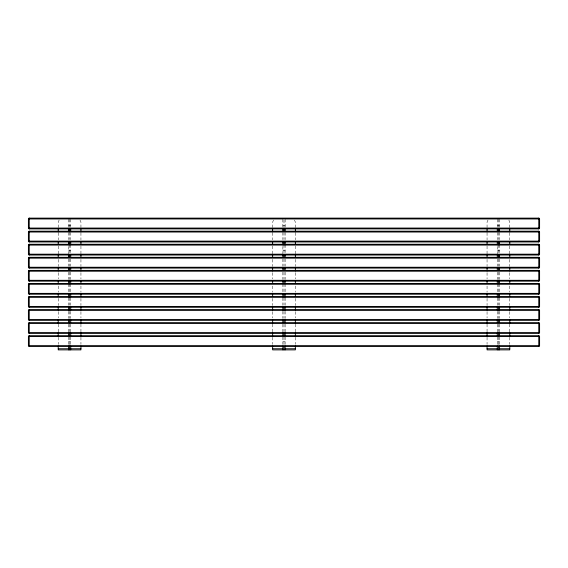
<?xml version="1.0" encoding="UTF-8"?>
<svg xmlns="http://www.w3.org/2000/svg" width="568" height="568" viewBox="0 0 568 568"><rect width="100%" height="100%" fill="white"/><g stroke="black" fill="none" stroke-linecap="round" stroke-linejoin="round"><path stroke-width="0.43" stroke-dasharray="2.84 2.13" d="M59.143 220.079L58.22 222.088L58.22 227.413M273.563 220.079L272.64 222.088L272.64 227.413M487.983 220.079L487.06 222.088L487.06 227.413M68.444 225.801L70.716 225.801M282.864 225.801L285.136 225.801M497.284 225.801L499.556 225.801M68.444 250.488L70.716 250.488M282.864 250.488L285.136 250.488M497.284 250.488L499.556 250.488M68.444 341.368L70.716 341.368M282.864 341.368L285.136 341.368M497.284 341.368L499.556 341.368M508.857 220.079L509.78 222.088L509.78 227.413M294.437 220.079L295.36 222.088L295.36 227.413M80.017 220.079L80.94 222.088L80.94 227.413M509.78 232.738L509.78 239.838M509.78 246.05L509.78 254.038M509.78 259.363L509.78 266.463M509.78 272.675L509.78 278.888M509.78 285.988L509.78 292.2M509.78 298.363L509.78 305.513M509.78 311.626L509.78 317.938M509.78 324.101L509.78 331.953M509.78 337.257L509.78 344.35M499.556 219.248L499.556 227.257M499.556 232.489L499.556 239.646M499.556 244.815L499.556 253.832M499.556 258.972L499.556 266.278M499.556 272.207L499.556 279.442M499.556 283.936L499.556 292.854M499.556 297.809L499.556 305.272M499.556 311.328L499.556 318.392M499.556 324.186L499.556 331.875M499.556 336.952L499.556 344.371M498.42 219.248L498.42 227.257M498.42 232.489L498.42 239.547M498.42 244.815L498.42 253.676M498.42 258.972L498.42 266.278M498.42 272.207L498.42 279.442M498.42 283.936L498.42 292.776M498.42 297.809L498.42 305.144M498.42 311.328L498.42 318.392M498.42 324.186L498.42 331.648M498.42 336.952L498.42 344.591M497.284 219.248L497.284 227.257M497.284 232.489L497.284 239.646M497.284 246.441L497.284 253.832M497.284 258.972L497.284 266.278M497.284 272.207L497.284 279.442M497.284 283.936L497.284 292.854M497.284 297.809L497.284 305.272M497.284 311.328L497.284 318.392M497.284 324.186L497.284 331.875M497.284 336.952L497.284 344.371M487.06 232.738L487.06 239.838M487.06 246.05L487.06 254.038M487.06 259.363L487.06 266.463M487.06 272.675L487.06 278.888M487.06 285.988L487.06 292.2M487.06 298.363L487.06 305.513M487.06 311.626L487.06 317.938M487.06 324.101L487.06 331.953M487.06 337.257L487.06 344.35M295.36 232.738L295.36 239.838M295.36 246.05L295.36 254.038M295.36 259.363L295.36 266.463M295.36 272.675L295.36 278.888M295.36 285.988L295.36 292.2M295.36 298.363L295.36 305.513M295.36 311.626L295.36 317.938M295.36 324.101L295.36 331.953M295.36 337.257L295.36 344.35M285.136 219.248L285.136 227.257M285.136 232.489L285.136 239.646M285.136 244.815L285.136 253.832M285.136 258.972L285.136 266.278M285.136 272.207L285.136 279.442M285.136 283.936L285.136 292.854M285.136 297.809L285.136 305.272M285.136 311.328L285.136 318.392M285.136 324.186L285.136 331.875M285.136 336.952L285.136 344.371M284 220.128L284 227.257M284 232.489L284 239.547M284 244.815L284 253.676M284 258.972L284 266.278M284 272.207L284 279.442M284 283.936L284 292.776M284 297.809L284 305.144M284 311.328L284 318.392M284 324.186L284 331.648M284 336.952L284 344.591M282.864 219.248L282.864 227.257M282.864 232.489L282.864 239.646M282.864 246.441L282.864 253.832M282.864 258.972L282.864 266.278M282.864 272.207L282.864 279.442M282.864 283.936L282.864 292.854M282.864 297.809L282.864 305.272M282.864 311.328L282.864 318.392M282.864 324.186L282.864 331.875M282.864 336.952L282.864 344.371M272.64 232.738L272.64 239.838M272.64 246.05L272.64 254.038M272.64 259.363L272.64 266.463M272.64 272.675L272.64 278.888M272.64 285.988L272.64 292.2M272.64 298.363L272.64 305.513M272.64 311.626L272.64 317.938M272.64 324.101L272.64 331.953M272.64 337.257L272.64 344.35M80.94 232.738L80.94 239.838M80.94 246.05L80.94 254.038M80.94 259.363L80.94 266.463M80.94 272.675L80.94 278.888M80.94 285.988L80.94 292.2M80.94 298.363L80.94 305.513M80.94 311.626L80.94 317.938M80.94 324.101L80.94 331.953M80.94 337.257L80.94 344.35M70.716 219.248L70.716 227.257M70.716 232.489L70.716 239.646M70.716 244.815L70.716 253.832M70.716 258.972L70.716 266.278M70.716 272.207L70.716 279.442M70.716 283.936L70.716 292.854M70.716 297.809L70.716 305.272M70.716 311.328L70.716 318.392M70.716 324.186L70.716 331.875M70.716 336.952L70.716 344.371M69.58 219.248L69.58 227.257M69.58 232.489L69.58 239.547M69.58 244.815L69.58 253.676M69.58 258.972L69.58 266.278M69.58 272.207L69.58 279.442M69.58 283.936L69.58 292.776M69.58 297.809L69.58 305.144M69.58 311.328L69.58 318.392M69.58 324.186L69.58 331.648M69.58 336.952L69.58 344.591M68.444 219.248L68.444 227.257M68.444 232.489L68.444 239.646M68.444 246.441L68.444 253.832M68.444 258.972L68.444 266.278M68.444 272.207L68.444 279.442M68.444 283.936L68.444 292.854M68.444 297.809L68.444 305.272M68.444 311.328L68.444 318.392M68.444 324.186L68.444 331.875M68.444 336.952L68.444 344.371M58.22 232.738L58.22 239.838M58.22 246.05L58.22 254.038M58.22 259.363L58.22 266.463M58.22 272.675L58.22 278.888M58.22 285.988L58.22 292.2M58.22 298.363L58.22 305.513M58.22 311.626L58.22 317.938M58.22 324.101L58.22 331.953M58.22 337.257L58.22 344.35"/><path stroke-width="0.85" d="M29.252 218.112L538.748 218.112A0.852 0.852 0 0 1 539.6 218.964L539.6 228.052A0.852 0.852 0 0 1 538.748 228.904L29.252 228.904A0.852 0.852 0 0 1 28.4 228.052L28.4 218.964A0.852 0.852 0 0 1 29.252 218.112L29.252 228.904M28.4 218.964L539.6 218.964M28.4 228.052L539.6 228.052M29.252 231.176L538.748 231.176A0.852 0.852 0 0 1 539.6 232.028L539.6 241.116A0.852 0.852 0 0 1 538.748 241.968L29.252 241.968A0.852 0.852 0 0 1 28.4 241.116L28.4 232.028A0.852 0.852 0 0 1 29.252 231.176L29.252 241.968M28.4 232.028L539.6 232.028M28.4 241.116L539.6 241.116M29.252 244.24L538.748 244.24A0.852 0.852 0 0 1 539.6 245.092L539.6 254.18A0.852 0.852 0 0 1 538.748 255.032L29.252 255.032A0.852 0.852 0 0 1 28.4 254.18L28.4 245.092A0.852 0.852 0 0 1 29.252 244.24L29.252 255.032M28.4 245.092L539.6 245.092M28.4 254.18L539.6 254.18M29.252 257.304L538.748 257.304A0.852 0.852 0 0 1 539.6 258.156L539.6 267.244A0.852 0.852 0 0 1 538.748 268.096L29.252 268.096A0.852 0.852 0 0 1 28.4 267.244L28.4 258.156A0.852 0.852 0 0 1 29.252 257.304L29.252 268.096M28.4 258.156L539.6 258.156M28.4 267.244L539.6 267.244M29.252 270.368L538.748 270.368A0.852 0.852 0 0 1 539.6 271.22L539.6 280.308A0.852 0.852 0 0 1 538.748 281.16L29.252 281.16A0.852 0.852 0 0 1 28.4 280.308L28.4 271.22A0.852 0.852 0 0 1 29.252 270.368L29.252 281.16M28.4 271.22L539.6 271.22M28.4 280.308L539.6 280.308M29.252 283.432L538.748 283.432A0.852 0.852 0 0 1 539.6 284.284L539.6 293.372A0.852 0.852 0 0 1 538.748 294.224L29.252 294.224A0.852 0.852 0 0 1 28.4 293.372L28.4 284.284A0.852 0.852 0 0 1 29.252 283.432L29.252 294.224M28.4 284.284L539.6 284.284M28.4 293.372L539.6 293.372M29.252 296.496L538.748 296.496A0.852 0.852 0 0 1 539.6 297.348L539.6 306.436A0.852 0.852 0 0 1 538.748 307.288L29.252 307.288A0.852 0.852 0 0 1 28.4 306.436L28.4 297.348A0.852 0.852 0 0 1 29.252 296.496L29.252 307.288M28.4 297.348L539.6 297.348M28.4 306.436L539.6 306.436M29.252 309.56L538.748 309.56A0.852 0.852 0 0 1 539.6 310.412L539.6 319.5A0.852 0.852 0 0 1 538.748 320.352L29.252 320.352A0.852 0.852 0 0 1 28.4 319.5L28.4 310.412A0.852 0.852 0 0 1 29.252 309.56L29.252 320.352M28.4 310.412L539.6 310.412M28.4 319.5L539.6 319.5M29.252 322.624L538.748 322.624A0.852 0.852 0 0 1 539.6 323.476L539.6 332.564A0.852 0.852 0 0 1 538.748 333.416L29.252 333.416A0.852 0.852 0 0 1 28.4 332.564L28.4 323.476A0.852 0.852 0 0 1 29.252 322.624L29.252 333.416M28.4 323.476L539.6 323.476M28.4 332.564L539.6 332.564M29.252 335.688L538.748 335.688A0.852 0.852 0 0 1 539.6 336.54L539.6 345.628A0.852 0.852 0 0 1 538.748 346.48L29.252 346.48A0.852 0.852 0 0 1 28.4 345.628L28.4 336.54A0.852 0.852 0 0 1 29.252 335.688L29.252 346.48M28.4 336.54L539.6 336.54M28.4 345.628L539.6 345.628M58.22 348.752L68.444 348.752M69.012 348.752L70.148 348.752M70.716 348.752L80.94 348.752M272.64 348.752L282.864 348.752M285.136 348.752L295.36 348.752M487.06 348.752L497.284 348.752M499.556 348.752L509.78 348.752M538.748 218.112L538.748 228.904M538.748 231.176L538.748 241.968M538.748 244.24L538.748 255.032M538.748 257.304L538.748 268.096M538.748 270.368L538.748 281.16M538.748 283.432L538.748 294.224M538.748 296.496L538.748 307.288M538.748 309.56L538.748 320.352M538.748 322.624L538.748 333.416M538.748 335.688L538.748 346.48M509.78 228.3L509.78 231.85M509.78 241.613L509.78 244.275M509.78 254.925L509.78 257.588M509.78 268.238L509.78 270.901M509.78 280.663L509.78 283.325M509.78 293.947L509.78 296.638M509.78 307.203L509.78 309.95M509.78 319.699L509.78 323.22M509.78 332.841L509.78 336.377M509.78 346.097L509.78 349.888L487.06 349.888L487.06 346.097M499.556 228.961L499.556 231.609M499.556 241.315L499.556 244.844M499.556 254.556L499.556 257.205M499.556 267.798L499.556 270.446M499.556 281.039L499.556 283.688M499.556 294.281L499.556 296.929M499.556 306.635L499.556 310.163M499.556 319.855L499.556 322.482M499.556 332.99L499.556 335.617M499.556 346.125L499.556 349.888M498.42 228.961L498.42 231.609M498.42 241.315L498.42 244.844M498.42 254.556L498.42 257.205M498.42 267.798L498.42 270.446M498.42 281.039L498.42 283.688M498.42 294.281L498.42 296.929M498.42 306.635L498.42 310.163M498.42 319.876L498.42 322.525M498.42 333.118L498.42 335.766M498.42 346.359L498.42 349.888M497.284 228.961L497.284 231.609M497.284 241.315L497.284 244.844M497.284 254.556L497.284 257.205M497.284 267.798L497.284 270.446M497.284 281.039L497.284 283.688M497.284 294.281L497.284 296.929M497.284 306.635L497.284 310.163M497.284 319.855L497.284 322.482M497.284 332.99L497.284 335.617M497.284 346.125L497.284 349.888M487.06 228.3L487.06 231.85M487.06 241.613L487.06 244.275M487.06 254.925L487.06 257.588M487.06 268.238L487.06 270.901M487.06 280.663L487.06 283.325M487.06 293.947L487.06 296.638M487.06 307.203L487.06 309.95M487.06 319.699L487.06 323.22M487.06 332.841L487.06 336.377M295.36 228.3L295.36 231.85M295.36 241.613L295.36 244.275M295.36 254.925L295.36 257.588M295.36 268.238L295.36 270.901M295.36 280.663L295.36 283.325M295.36 293.947L295.36 296.638M295.36 307.203L295.36 309.95M295.36 319.699L295.36 323.22M295.36 332.841L295.36 336.377M295.36 346.097L295.36 349.888L272.64 349.888L272.64 346.097M285.136 228.961L285.136 231.609M285.136 241.315L285.136 244.844M285.136 254.556L285.136 257.205M285.136 267.798L285.136 270.446M285.136 281.039L285.136 283.688M285.136 294.281L285.136 296.929M285.136 306.635L285.136 310.163M285.136 319.855L285.136 322.482M285.136 332.99L285.136 335.617M285.136 346.125L285.136 349.888M284 228.961L284 231.609M284 241.315L284 244.844M284 254.556L284 257.205M284 267.798L284 270.446M284 281.039L284 283.688M284 294.281L284 296.929M284 306.635L284 310.163M284 319.876L284 322.525M284 333.118L284 335.766M284 346.359L284 349.888M282.864 228.961L282.864 231.609M282.864 241.315L282.864 244.844M282.864 254.556L282.864 257.205M282.864 267.798L282.864 270.446M282.864 281.039L282.864 283.688M282.864 294.281L282.864 296.929M282.864 306.635L282.864 310.163M282.864 319.855L282.864 322.482M282.864 332.99L282.864 335.617M282.864 346.125L282.864 349.888M272.64 228.3L272.64 231.85M272.64 241.613L272.64 244.275M272.64 254.925L272.64 257.588M272.64 268.238L272.64 270.901M272.64 280.663L272.64 283.325M272.64 293.947L272.64 296.638M272.64 307.203L272.64 309.95M272.64 319.699L272.64 323.22M272.64 332.841L272.64 336.377M80.94 228.3L80.94 231.85M80.94 241.613L80.94 244.275M80.94 254.925L80.94 257.588M80.94 268.238L80.94 270.901M80.94 280.663L80.94 283.325M80.94 293.947L80.94 296.638M80.94 307.203L80.94 309.95M80.94 319.699L80.94 323.22M80.94 332.841L80.94 336.377M80.94 346.097L80.94 349.888L58.22 349.888L58.22 346.097M70.716 228.961L70.716 231.609M70.716 241.315L70.716 244.844M70.716 254.556L70.716 257.205M70.716 267.798L70.716 270.446M70.716 281.039L70.716 283.688M70.716 294.281L70.716 296.929M70.716 306.635L70.716 310.163M70.716 319.855L70.716 322.482M70.716 332.99L70.716 335.617M70.716 346.125L70.716 349.888M69.58 228.62L69.58 231.858M69.58 241.315L69.58 244.844M69.58 254.556L69.58 257.51M69.58 267.798L69.58 270.666M69.58 281.039L69.58 283.83M69.58 293.656L69.58 297.192M69.58 306.635L69.58 310.163M69.58 319.798L69.58 323.306M69.58 332.962L69.58 336.064M69.58 346.118L69.58 349.888M68.444 228.961L68.444 231.609M68.444 241.315L68.444 244.844M68.444 254.556L68.444 257.205M68.444 267.798L68.444 270.446M68.444 281.039L68.444 283.688M68.444 294.281L68.444 296.929M68.444 306.635L68.444 310.163M68.444 319.855L68.444 322.482M68.444 332.99L68.444 335.617M68.444 346.125L68.444 349.888M58.22 228.3L58.22 231.85M58.22 241.613L58.22 244.275M58.22 254.925L58.22 257.588M58.22 268.238L58.22 270.901M58.22 280.663L58.22 283.325M58.22 293.947L58.22 296.638M58.22 307.203L58.22 309.95M58.22 319.699L58.22 323.22M58.22 332.841L58.22 336.377"/></g></svg>
